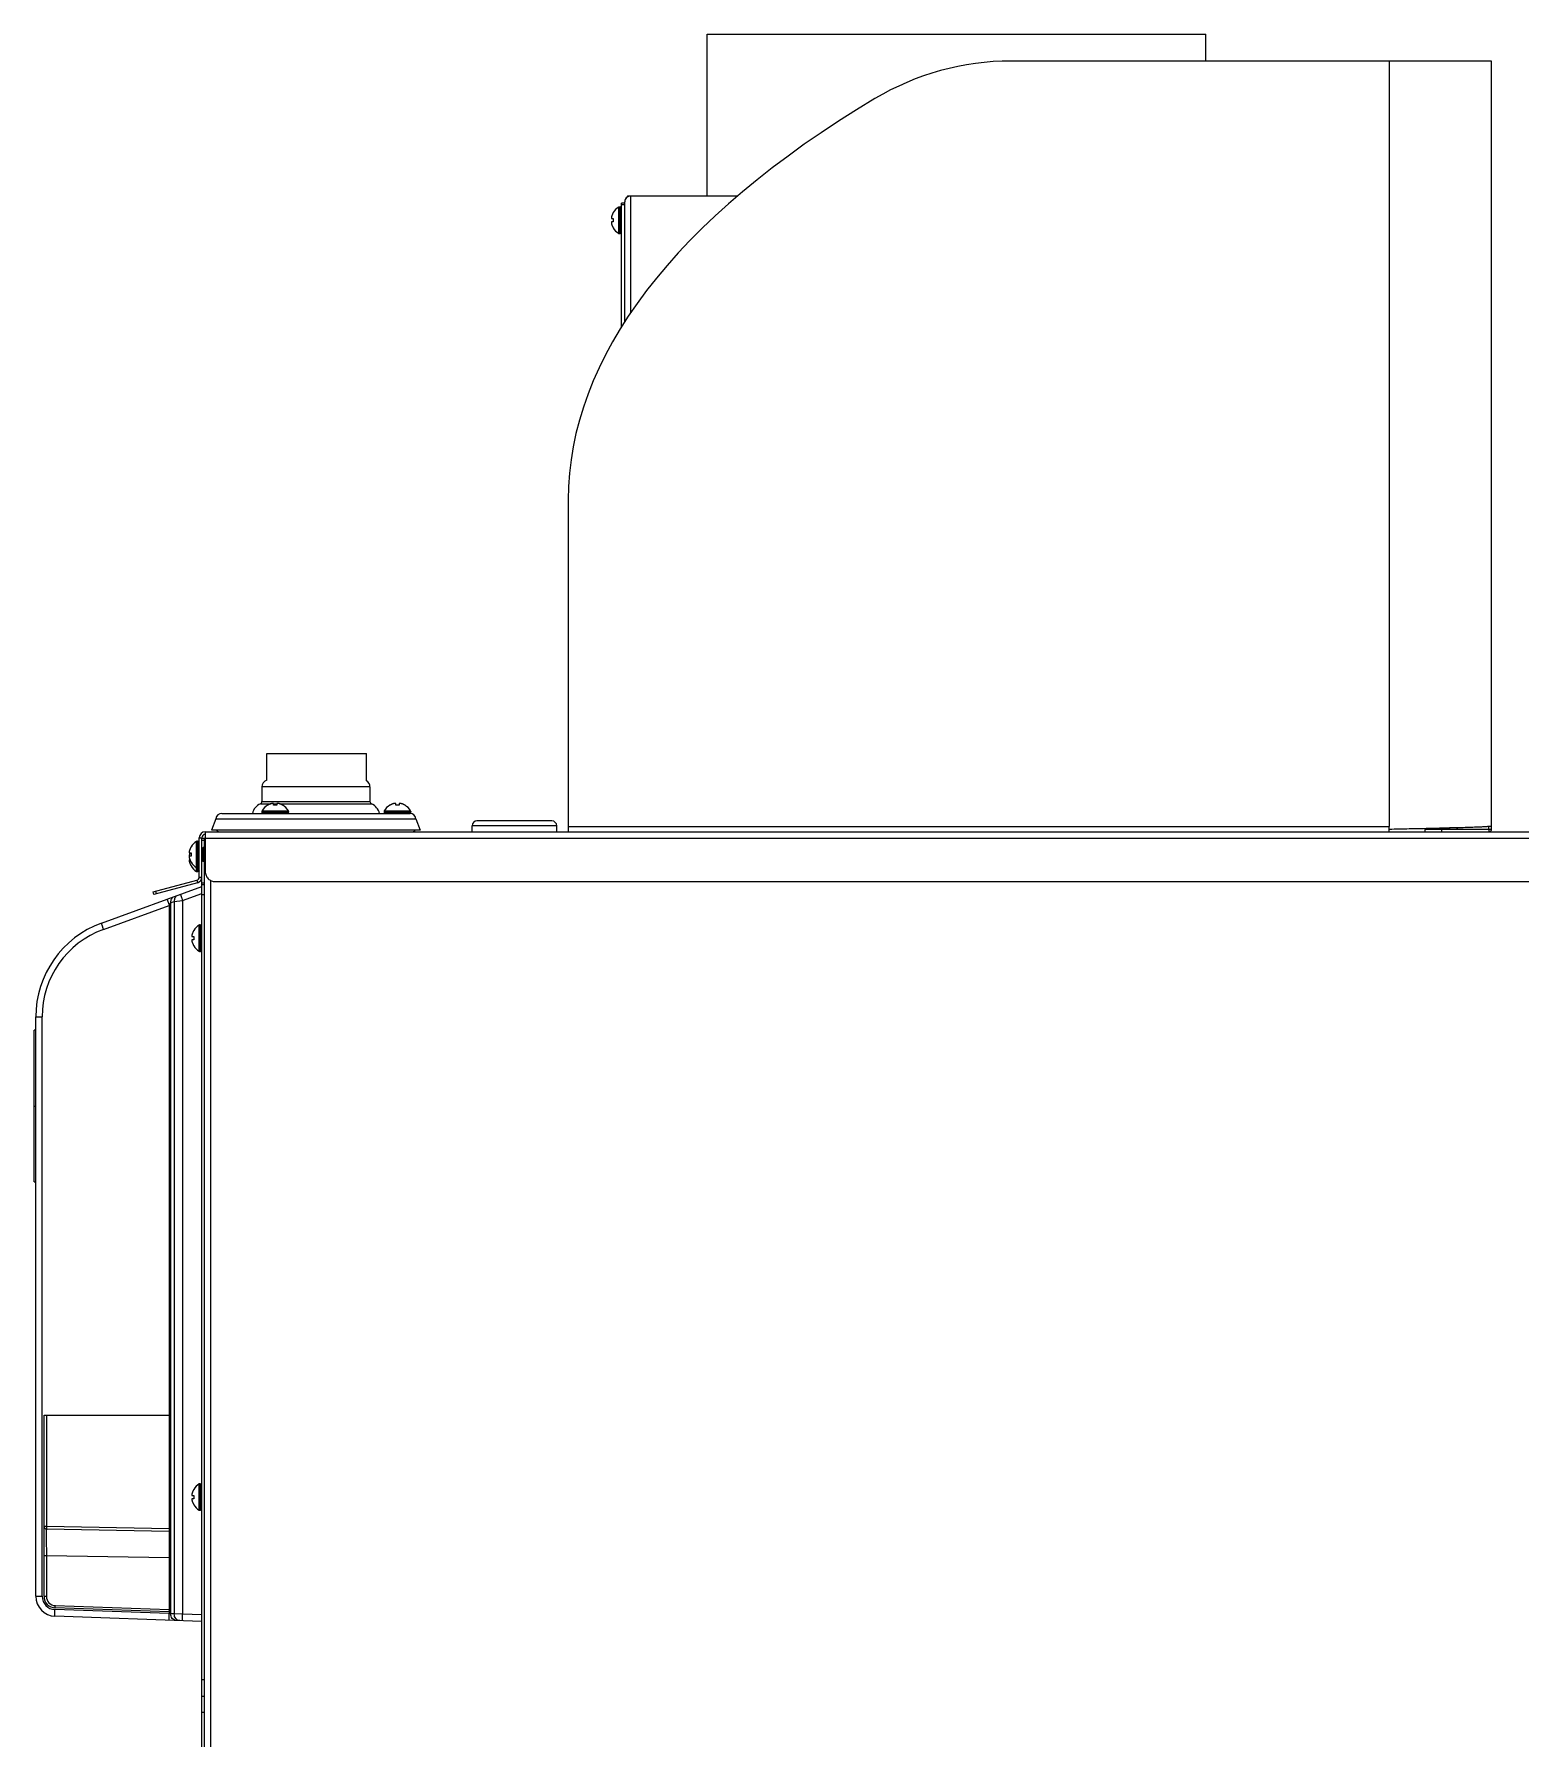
# Model space of a CAD drawing. Header units: millimetres. Extents: x -1686 to 4120, y -1850 to 2563.
# Drawn here: x 1597 to 2044, y 403 to 916 of the extents above; entities that cross this region are included whole.
import ezdxf

# ---------------------------------------------------------------- set-up
doc = ezdxf.new("R2010")
doc.units = ezdxf.units.MM
doc.header["$LTSCALE"] = 65.395
doc.layers.get('0').update_dxf_attribs({"linetype": 'CONTINUOUS'})
doc.layers.add('ASSI', color=7, linetype='CONTINUOUS')
doc.layers.add('GEOM', color=7, linetype='CONTINUOUS')

msp = doc.modelspace()

# ---------------------------------------------------------------- linework, layer by layer
at = {"linetype": 'Continuous'}
for p, q in [((1770.9, 861.83), (1770.93, 861.83)), ((1770.38, 860.03), (1770.93, 860.03)), ((1770.93, 859.03), (1770.38, 859.03)), ((1770.93, 857.23), (1770.9, 857.23)), ((1666.68, 691.08), (1666.68, 699.13)), ((1666.68, 699.13), (1696.68, 699.13)), ((1696.68, 690.92), (1696.68, 699.13)), ((1666.93, 683.58), (1666.93, 683.61)), ((1668.73, 683.58), (1668.73, 684.13)), ((1669.73, 684.13), (1669.73, 683.58)), ((1671.53, 683.61), (1671.53, 683.58)), ((1703.68, 683.58), (1703.68, 683.61)), ((1705.48, 683.58), (1705.48, 684.13)), ((1706.48, 684.13), (1706.48, 683.58)), ((1708.28, 683.61), (1708.28, 683.58)), ((1643.38, 669.28), (1643.93, 669.28)), ((1643.93, 668.28), (1643.38, 668.28)), ((1643.6, 667.13), (1643.38, 667.13)), ((1643.9, 671.08), (1643.93, 671.08)), ((1643.93, 666.48), (1643.9, 666.48)), ((1643.93, 665.33), (1643.9, 665.33)), ((1644.18, 644.13), (1644.73, 644.13)), ((1644.73, 643.13), (1644.18, 643.13)), ((1644.7, 645.93), (1644.73, 645.93)), ((1644.73, 641.33), (1644.7, 641.33)), ((1644.7, 477.83), (1644.73, 477.83)), ((1644.18, 476.03), (1644.73, 476.03)), ((1644.73, 475.03), (1644.18, 475.03)), ((1644.73, 473.23), (1644.7, 473.23))]:
    msp.add_line(p, q, dxfattribs=at)
for centre, radius, start, end in [((1774.98, 859.35), 4.74, 153.3188, 154.4598), ((1774.98, 859.35), 4.75, 151.9926, 153.3187), ((1774.98, 859.35), 4.75, 151.0316, 151.9926), ((1774.99, 859.34), 4.75, 148.4659, 151.0313), ((1772.35, 860.28), 1.98, 174.8627, 175.7144), ((1772.34, 860.28), 1.97, 175.714, 176.9766), ((1772.33, 860.28), 1.96, 176.9771, 178.0037), ((1772.32, 860.28), 1.95, 178.0037, 179.0738), ((1772.32, 860.28), 1.95, 179.0741, 180.1995), ((1772.32, 860.28), 1.95, 180.1995, 181.1541), ((1772.32, 860.28), 1.95, 181.1545, 182.3767), ((1772.33, 860.28), 1.96, 182.3765, 183.2159), ((1772.34, 860.28), 1.97, 183.2167, 184.6016), ((1772.35, 860.28), 1.98, 184.6009, 185.2558), ((1772.35, 858.78), 1.98, 174.7442, 175.3991), ((1772.34, 858.78), 1.97, 175.3984, 176.7833), ((1772.33, 858.78), 1.96, 176.7841, 177.6235), ((1772.32, 858.78), 1.96, 177.6234, 178.8455), ((1772.32, 858.78), 1.95, 178.8459, 180.9258), ((1772.32, 858.78), 1.95, 180.9261, 181.9964), ((1772.33, 858.78), 1.96, 181.9964, 183.0228), ((1772.34, 858.78), 1.97, 183.0233, 184.286), ((1772.35, 858.78), 1.98, 184.2856, 185.1372), ((1774.88, 859.38), 4.64, 163.6036, 165.6824), ((1772.37, 860.28), 2.01, 172.7256, 174.8598), ((1772.37, 860.28), 2.01, 185.2585, 187.2741), ((1772.37, 858.78), 2.01, 172.7259, 174.7415), ((1772.37, 858.78), 2.01, 185.1401, 187.2744), ((1774.88, 859.68), 4.64, 194.3176, 196.3964), ((1774.91, 859.38), 4.67, 162.6228, 163.6051), ((1774.91, 859.69), 4.67, 196.3949, 197.3772), ((1774.92, 859.37), 4.68, 161.535, 162.6227), ((1774.92, 859.69), 4.68, 197.3773, 198.465), ((1774.94, 859.36), 4.7, 159.4813, 161.5344), ((1774.94, 859.7), 4.7, 198.4656, 200.5187), ((1774.95, 859.36), 4.72, 158.9977, 159.4819), ((1774.95, 859.7), 4.72, 200.5181, 201.0023), ((1774.96, 859.36), 4.72, 157.4524, 158.9975), ((1774.96, 859.7), 4.72, 201.0025, 202.5476), ((1774.97, 859.36), 4.73, 156.6826, 157.4526), ((1774.97, 859.71), 4.73, 202.5474, 203.3174), ((1774.97, 859.35), 4.73, 155.4278, 156.6825), ((1774.97, 859.71), 4.73, 203.3175, 204.5722), ((1774.97, 859.35), 4.74, 154.4598, 155.4278), ((1774.97, 859.71), 4.74, 204.5722, 205.5402), ((1774.98, 859.71), 4.74, 205.5402, 206.6812), ((1774.98, 859.71), 4.75, 206.6813, 208.0074), ((1774.98, 859.72), 4.75, 208.0074, 208.9684), ((1774.99, 859.72), 4.75, 208.9687, 211.5341), ((1774.69, 859.53), 3.79, 172.4013, 179.9911), ((1774.69, 859.53), 3.79, 180.0089, 187.5987), ((1669.42, 679.52), 4.75, 118.9687, 121.5341), ((1669.41, 679.53), 4.75, 118.0074, 118.9684), ((1669.41, 679.53), 4.75, 116.6813, 118.0074), ((1669.41, 679.53), 4.74, 115.5402, 116.6812), ((1669.41, 679.54), 4.74, 114.5722, 115.5402), ((1669.41, 679.54), 4.73, 113.3175, 114.5722), ((1669.41, 679.55), 4.73, 112.5474, 113.3174), ((1669.4, 679.55), 4.72, 111.0025, 112.5476), ((1669.4, 679.56), 4.72, 110.5181, 111.0023), ((1669.4, 679.57), 4.7, 108.4656, 110.5187), ((1669.39, 679.59), 4.68, 107.3773, 108.465), ((1669.39, 679.6), 4.67, 106.3949, 107.3772), ((1669.38, 679.63), 4.64, 104.3176, 106.3964), ((1668.48, 682.14), 2.01, 95.1401, 97.2744), ((1668.48, 682.16), 1.98, 94.2856, 95.1372), ((1668.48, 682.17), 1.97, 93.0233, 94.286), ((1668.48, 682.18), 1.96, 91.9964, 93.0228), ((1668.48, 682.19), 1.95, 90.9261, 91.9964), ((1668.48, 682.19), 1.95, 88.8459, 90.9258), ((1668.48, 682.19), 1.96, 87.6234, 88.8455), ((1668.48, 682.18), 1.96, 86.7841, 87.6235), ((1668.48, 682.17), 1.97, 85.3984, 86.7833), ((1668.48, 682.16), 1.98, 84.7442, 85.3991), ((1668.48, 682.14), 2.01, 82.7259, 84.7415), ((1669.23, 679.82), 3.79, 90.0089, 97.5987), ((1669.23, 679.82), 3.79, 82.4013, 89.9911), ((1669.98, 682.14), 2.01, 95.2585, 97.2741), ((1669.98, 682.16), 1.98, 94.6009, 95.2558), ((1669.98, 682.17), 1.97, 93.2167, 94.6016), ((1669.98, 682.18), 1.96, 92.3765, 93.2159), ((1669.98, 682.19), 1.95, 91.1545, 92.3767), ((1669.98, 682.19), 1.95, 90.1995, 91.1541), ((1669.98, 682.19), 1.95, 89.0741, 90.1995), ((1669.98, 682.19), 1.95, 88.0037, 89.0738), ((1669.98, 682.18), 1.96, 86.9771, 88.0037), ((1669.98, 682.17), 1.97, 85.714, 86.9766), ((1669.98, 682.16), 1.98, 84.8627, 85.7144), ((1669.98, 682.14), 2.01, 82.7256, 84.8598), ((1669.08, 679.63), 4.64, 73.6036, 75.6824), ((1669.07, 679.6), 4.67, 72.6228, 73.6051), ((1669.07, 679.59), 4.68, 71.535, 72.6227), ((1669.06, 679.57), 4.7, 69.4813, 71.5344), ((1669.06, 679.56), 4.72, 68.9977, 69.4819), ((1669.06, 679.55), 4.72, 67.4524, 68.9975), ((1669.05, 679.55), 4.73, 66.6826, 67.4526), ((1669.05, 679.54), 4.73, 65.4278, 66.6825), ((1669.05, 679.54), 4.74, 64.4598, 65.4278), ((1669.05, 679.53), 4.74, 63.3188, 64.4598), ((1669.05, 679.53), 4.75, 61.9926, 63.3187), ((1669.05, 679.53), 4.75, 61.0316, 61.9926), ((1669.04, 679.52), 4.75, 58.4659, 61.0313), ((1706.17, 679.52), 4.75, 118.9687, 121.5341), ((1706.16, 679.53), 4.75, 118.0074, 118.9684), ((1706.16, 679.53), 4.75, 116.6813, 118.0074), ((1706.16, 679.53), 4.74, 115.5402, 116.6812), ((1706.16, 679.54), 4.74, 114.5722, 115.5402), ((1706.16, 679.54), 4.73, 113.3175, 114.5722), ((1706.16, 679.55), 4.73, 112.5474, 113.3174), ((1706.15, 679.55), 4.72, 111.0025, 112.5476), ((1706.15, 679.56), 4.72, 110.5181, 111.0023), ((1706.15, 679.57), 4.7, 108.4656, 110.5187), ((1706.14, 679.59), 4.68, 107.3773, 108.465), ((1706.14, 679.6), 4.67, 106.3949, 107.3772), ((1706.13, 679.63), 4.64, 104.3176, 106.3964), ((1705.23, 682.14), 2.01, 95.1401, 97.2744), ((1705.23, 682.16), 1.98, 94.2856, 95.1372), ((1705.23, 682.17), 1.97, 93.0233, 94.286), ((1705.23, 682.18), 1.96, 91.9964, 93.0228), ((1705.23, 682.19), 1.95, 90.9261, 91.9964), ((1705.23, 682.19), 1.95, 88.8459, 90.9258), ((1705.23, 682.19), 1.96, 87.6234, 88.8455), ((1705.23, 682.18), 1.96, 86.7841, 87.6235), ((1705.23, 682.17), 1.97, 85.3984, 86.7833), ((1705.23, 682.16), 1.98, 84.7442, 85.3991), ((1705.23, 682.14), 2.01, 82.7259, 84.7415), ((1705.98, 679.82), 3.79, 90.0089, 97.5987), ((1705.98, 679.82), 3.79, 82.4013, 89.9911), ((1706.73, 682.14), 2.01, 95.2585, 97.2741), ((1706.73, 682.16), 1.98, 94.6009, 95.2558), ((1706.73, 682.17), 1.97, 93.2167, 94.6016), ((1706.73, 682.18), 1.96, 92.3765, 93.2159), ((1706.73, 682.19), 1.95, 91.1545, 92.3767), ((1706.73, 682.19), 1.95, 90.1995, 91.1541), ((1706.73, 682.19), 1.95, 89.0741, 90.1995), ((1706.73, 682.19), 1.95, 88.0037, 89.0738), ((1706.73, 682.18), 1.96, 86.9771, 88.0037), ((1706.73, 682.17), 1.97, 85.714, 86.9766), ((1706.73, 682.16), 1.98, 84.8627, 85.7144), ((1706.73, 682.14), 2.01, 82.7256, 84.8598), ((1705.83, 679.63), 4.64, 73.6036, 75.6824), ((1705.82, 679.6), 4.67, 72.6228, 73.6051), ((1705.82, 679.59), 4.68, 71.535, 72.6227), ((1705.81, 679.57), 4.7, 69.4813, 71.5344), ((1705.81, 679.56), 4.72, 68.9977, 69.4819), ((1705.81, 679.55), 4.72, 67.4524, 68.9975), ((1705.8, 679.55), 4.73, 66.6826, 67.4526), ((1705.8, 679.54), 4.73, 65.4278, 66.6825), ((1705.8, 679.54), 4.74, 64.4598, 65.4278), ((1705.8, 679.53), 4.74, 63.3188, 64.4598), ((1705.8, 679.53), 4.75, 61.9926, 63.3187), ((1705.8, 679.53), 4.75, 61.0316, 61.9926), ((1705.79, 679.52), 4.75, 58.4659, 61.0313), ((1645.35, 669.53), 1.98, 174.8627, 175.7144), ((1645.34, 669.53), 1.97, 175.714, 176.9766), ((1645.33, 669.53), 1.96, 176.9771, 178.0037), ((1645.32, 669.53), 1.95, 178.0037, 179.0738), ((1645.32, 669.53), 1.95, 179.0741, 180.1995), ((1645.32, 669.53), 1.95, 180.1995, 181.1541), ((1645.32, 669.53), 1.95, 181.1545, 182.3767), ((1645.33, 669.53), 1.96, 182.3765, 183.2159), ((1645.34, 669.53), 1.97, 183.2167, 184.6016), ((1645.35, 669.53), 1.98, 184.6009, 185.2558), ((1645.35, 668.38), 1.98, 174.8627, 175.7144), ((1645.34, 668.38), 1.97, 175.714, 176.9766), ((1645.33, 668.38), 1.96, 176.9771, 178.0037), ((1645.32, 668.38), 1.95, 178.0037, 179.0738), ((1645.32, 668.38), 1.95, 179.0741, 180.1995), ((1645.32, 668.38), 1.95, 180.1995, 181.1541), ((1645.32, 668.38), 1.95, 181.1545, 182.3767), ((1645.33, 668.38), 1.96, 182.3766, 183.2847), ((1645.34, 668.38), 1.97, 183.2853, 184.6015), ((1645.35, 668.38), 1.98, 184.6008, 185.1154), ((1645.35, 668.03), 1.98, 174.7442, 175.3991), ((1645.34, 668.03), 1.97, 175.3984, 176.7833), ((1645.33, 668.03), 1.96, 176.7841, 177.6235), ((1645.32, 668.03), 1.96, 177.6234, 178.8455), ((1645.32, 668.03), 1.95, 178.8459, 180.9258), ((1645.32, 668.03), 1.95, 180.9261, 181.9964), ((1645.33, 668.03), 1.96, 181.9964, 183.0228), ((1645.34, 668.03), 1.97, 183.0233, 184.286), ((1645.35, 668.03), 1.98, 184.2856, 185.1372), ((1645.35, 666.88), 1.98, 174.7442, 175.3991), ((1645.34, 666.88), 1.97, 175.3984, 176.7833), ((1645.33, 666.88), 1.96, 176.7841, 177.6235), ((1645.32, 666.88), 1.96, 177.6234, 178.8455), ((1645.32, 666.88), 1.95, 178.8459, 180.9258), ((1645.32, 666.88), 1.95, 180.9261, 181.9964), ((1645.33, 666.88), 1.96, 181.9964, 183.0228), ((1645.34, 666.88), 1.97, 183.0233, 184.286), ((1645.35, 666.88), 1.98, 184.2856, 185.1372), ((1647.88, 668.63), 4.64, 163.6036, 165.6824), ((1645.37, 669.53), 2.01, 172.7256, 174.8598), ((1645.37, 669.53), 2.01, 185.2585, 187.2741), ((1647.88, 667.48), 4.64, 163.6036, 165.6824), ((1645.37, 668.38), 2.01, 172.7256, 174.8598), ((1645.37, 668.03), 2.01, 172.7259, 174.7415), ((1645.37, 668.03), 2.01, 185.1401, 187.2744), ((1647.88, 668.93), 4.64, 194.3176, 196.3964), ((1645.37, 666.88), 2.01, 172.7259, 174.7415), ((1645.37, 666.88), 2.01, 185.1401, 187.2744), ((1647.88, 667.78), 4.64, 194.3176, 196.3964), ((1647.91, 668.63), 4.67, 162.6228, 163.6051), ((1647.91, 667.48), 4.67, 162.6228, 163.6051), ((1647.91, 668.94), 4.67, 196.3949, 197.3772), ((1647.92, 668.62), 4.68, 161.535, 162.6227), ((1647.92, 667.47), 4.68, 161.535, 162.6227), ((1647.92, 668.94), 4.68, 197.3773, 198.465), ((1647.94, 668.61), 4.7, 159.4813, 161.5344), ((1647.94, 667.46), 4.7, 159.4813, 161.5344), ((1647.94, 668.95), 4.7, 198.4656, 200.5187), ((1647.95, 668.61), 4.72, 158.9977, 159.4819), ((1647.95, 667.46), 4.72, 158.9977, 159.4819), ((1647.95, 668.95), 4.72, 200.5181, 201.0023), ((1647.96, 668.61), 4.72, 157.4524, 158.9975), ((1647.96, 667.46), 4.72, 157.4524, 158.9975), ((1647.96, 668.95), 4.72, 201.0025, 202.5476), ((1647.97, 668.61), 4.73, 156.6826, 157.4526), ((1647.96, 667.46), 4.73, 157.2918, 157.4527), ((1647.97, 668.96), 4.73, 202.5474, 203.3174), ((1647.97, 668.6), 4.73, 155.4278, 156.6825), ((1647.97, 668.96), 4.73, 203.3175, 204.5722), ((1647.97, 668.6), 4.74, 154.4598, 155.4278), ((1647.97, 668.96), 4.74, 204.5722, 205.5402), ((1647.98, 668.6), 4.74, 153.3188, 154.4598), ((1647.98, 668.96), 4.74, 205.5402, 206.6812), ((1647.98, 668.6), 4.75, 151.9926, 153.3187), ((1647.98, 668.96), 4.75, 206.6813, 208.0074), ((1647.98, 668.6), 4.75, 151.0316, 151.9926), ((1647.98, 668.97), 4.75, 208.0074, 208.9684), ((1647.99, 668.59), 4.75, 148.4659, 151.0313), ((1647.99, 668.97), 4.75, 208.9687, 211.5341), ((1647.69, 668.78), 3.79, 172.4013, 179.9911), ((1647.69, 668.78), 3.79, 180.0089, 187.5987), ((1647.91, 667.79), 4.67, 196.3949, 197.3772), ((1647.92, 667.79), 4.68, 197.3773, 198.465), ((1647.94, 667.8), 4.7, 198.4656, 200.5187), ((1647.95, 667.8), 4.72, 200.5181, 201.0023), ((1647.96, 667.8), 4.72, 201.0025, 202.5476), ((1647.97, 667.81), 4.73, 202.5474, 203.3174), ((1647.97, 667.81), 4.73, 203.3175, 204.5722), ((1647.97, 667.81), 4.74, 204.5722, 205.5402), ((1647.98, 667.81), 4.74, 205.5402, 206.6812), ((1647.98, 667.81), 4.75, 206.6813, 208.0074), ((1647.98, 667.82), 4.75, 208.0074, 208.9684), ((1647.99, 667.82), 4.75, 208.9687, 211.5341), ((1646.15, 644.38), 1.98, 174.8627, 175.7144), ((1646.14, 644.38), 1.97, 175.714, 176.9766), ((1646.13, 644.38), 1.96, 176.9771, 178.0037), ((1646.12, 644.38), 1.95, 178.0037, 179.0738), ((1646.12, 644.38), 1.95, 179.0741, 180.1995), ((1646.12, 644.38), 1.95, 180.1995, 181.1541), ((1646.12, 644.38), 1.95, 181.1545, 182.3767), ((1646.13, 644.38), 1.96, 182.3765, 183.2159), ((1646.14, 644.38), 1.97, 183.2167, 184.6016), ((1646.15, 644.38), 1.98, 184.6009, 185.2558), ((1646.15, 642.88), 1.98, 174.7442, 175.3991), ((1646.14, 642.88), 1.97, 175.3984, 176.7833), ((1646.13, 642.88), 1.96, 176.7841, 177.6235), ((1646.12, 642.88), 1.96, 177.6234, 178.8455), ((1646.12, 642.88), 1.95, 178.8459, 180.9258), ((1646.12, 642.88), 1.95, 180.9261, 181.9964), ((1646.13, 642.88), 1.96, 181.9964, 183.0228), ((1646.14, 642.88), 1.97, 183.0233, 184.286), ((1646.15, 642.88), 1.98, 184.2856, 185.1372), ((1648.68, 643.48), 4.64, 163.6036, 165.6824), ((1646.17, 644.38), 2.01, 172.7256, 174.8598), ((1646.17, 644.38), 2.01, 185.2585, 187.2741), ((1646.17, 642.88), 2.01, 172.7259, 174.7415), ((1646.17, 642.88), 2.01, 185.1401, 187.2744), ((1648.68, 643.78), 4.64, 194.3176, 196.3964), ((1648.71, 643.48), 4.67, 162.6228, 163.6051), ((1648.71, 643.79), 4.67, 196.3949, 197.3772), ((1648.72, 643.47), 4.68, 161.535, 162.6227), ((1648.72, 643.79), 4.68, 197.3773, 198.465), ((1648.74, 643.46), 4.7, 159.4813, 161.5344), ((1648.74, 643.8), 4.7, 198.4656, 200.5187), ((1648.75, 643.46), 4.72, 158.9977, 159.4819), ((1648.75, 643.8), 4.72, 200.5181, 201.0023), ((1648.76, 643.46), 4.72, 157.4524, 158.9975), ((1648.76, 643.8), 4.72, 201.0025, 202.5476), ((1648.77, 643.46), 4.73, 156.6826, 157.4526), ((1648.77, 643.81), 4.73, 202.5474, 203.3174), ((1648.77, 643.45), 4.73, 155.4278, 156.6825), ((1648.77, 643.81), 4.73, 203.3175, 204.5722), ((1648.77, 643.45), 4.74, 154.4598, 155.4278), ((1648.77, 643.81), 4.74, 204.5722, 205.5402), ((1648.78, 643.45), 4.74, 153.3188, 154.4598), ((1648.78, 643.81), 4.74, 205.5402, 206.6812), ((1648.78, 643.45), 4.75, 151.9926, 153.3187), ((1648.78, 643.81), 4.75, 206.6813, 208.0074), ((1648.78, 643.45), 4.75, 151.0316, 151.9926), ((1648.78, 643.82), 4.75, 208.0074, 208.9684), ((1648.79, 643.44), 4.75, 148.4659, 151.0313), ((1648.79, 643.82), 4.75, 208.9687, 211.5341), ((1648.49, 643.63), 3.79, 172.4013, 179.9911), ((1648.49, 643.63), 3.79, 180.0089, 187.5987), ((1648.74, 475.36), 4.7, 159.4813, 161.5344), ((1648.75, 475.36), 4.72, 158.9977, 159.4819), ((1648.76, 475.36), 4.72, 157.4524, 158.9975), ((1648.77, 475.36), 4.73, 156.6826, 157.4526), ((1648.77, 475.35), 4.73, 155.4278, 156.6825), ((1648.77, 475.35), 4.74, 154.4598, 155.4278), ((1648.78, 475.35), 4.74, 153.3188, 154.4598), ((1648.78, 475.35), 4.75, 151.9926, 153.3187), ((1648.78, 475.35), 4.75, 151.0316, 151.9926), ((1648.79, 475.34), 4.75, 148.4659, 151.0313), ((1646.15, 476.28), 1.98, 174.8627, 175.7144), ((1646.14, 476.28), 1.97, 175.714, 176.9766), ((1646.13, 476.28), 1.96, 176.9771, 178.0037), ((1646.12, 476.28), 1.95, 178.0037, 179.0738), ((1646.12, 476.28), 1.95, 179.0741, 180.1995), ((1646.12, 476.28), 1.95, 180.1995, 181.1541), ((1646.12, 476.28), 1.95, 181.1545, 182.3767), ((1646.13, 476.28), 1.96, 182.3765, 183.2159), ((1646.14, 476.28), 1.97, 183.2167, 184.6016), ((1646.15, 476.28), 1.98, 184.6009, 185.2558), ((1646.15, 474.78), 1.98, 174.7442, 175.3991), ((1646.14, 474.78), 1.97, 175.3984, 176.7833), ((1646.13, 474.78), 1.96, 176.7841, 177.6235), ((1646.12, 474.78), 1.96, 177.6234, 178.8455), ((1646.12, 474.78), 1.95, 178.8459, 180.9258), ((1646.12, 474.78), 1.95, 180.9261, 181.9964), ((1646.13, 474.78), 1.96, 181.9964, 183.0228), ((1646.14, 474.78), 1.97, 183.0233, 184.286), ((1646.15, 474.78), 1.98, 184.2856, 185.1372), ((1648.68, 475.38), 4.64, 163.6036, 165.6824), ((1646.17, 476.28), 2.01, 172.7256, 174.8598), ((1646.17, 476.28), 2.01, 185.2585, 187.2741), ((1646.17, 474.78), 2.01, 172.7259, 174.7415), ((1646.17, 474.78), 2.01, 185.1401, 187.2744), ((1648.68, 475.68), 4.64, 194.3176, 196.3964), ((1648.71, 475.38), 4.67, 162.6228, 163.6051), ((1648.71, 475.69), 4.67, 196.3949, 197.3772), ((1648.72, 475.37), 4.68, 161.535, 162.6227), ((1648.72, 475.69), 4.68, 197.3773, 198.465), ((1648.74, 475.7), 4.7, 198.4656, 200.5187), ((1648.75, 475.7), 4.72, 200.5181, 201.0023), ((1648.76, 475.7), 4.72, 201.0025, 202.5476), ((1648.77, 475.71), 4.73, 202.5474, 203.3174), ((1648.77, 475.71), 4.73, 203.3175, 204.5722), ((1648.77, 475.71), 4.74, 204.5722, 205.5402), ((1648.78, 475.71), 4.74, 205.5402, 206.6812), ((1648.78, 475.71), 4.75, 206.6813, 208.0074), ((1648.78, 475.72), 4.75, 208.0074, 208.9684), ((1648.79, 475.72), 4.75, 208.9687, 211.5341), ((1648.49, 475.53), 3.79, 172.4013, 179.9911), ((1648.49, 475.53), 3.79, 180.0089, 187.5987)]:
    msp.add_arc(centre, radius, start, end, dxfattribs=at)
at = {"layer": 'ASSI', "linetype": 'Continuous'}
for p, q in [((1799.18, 866.93), (1799.18, 915.53)), ((1799.18, 915.53), (1949.18, 915.53)), ((1949.18, 907.43), (1949.18, 915.53)), ((1772.58, 855.59), (1772.58, 863.48)), ((1772.78, 855.53), (1772.78, 863.53)), ((1772.78, 863.53), (1772.98, 863.53)), ((1772.98, 855.53), (1772.98, 863.53)), ((1772.78, 855.53), (1772.98, 855.53)), ((1697.73, 689.13), (1665.23, 689.13)), ((1651.39, 679.55), (1650.09, 676.13)), ((1651.39, 679.55), (1711.57, 679.55)), ((1653.18, 681.13), (1709.78, 681.13)), ((1665.23, 681.73), (1665.23, 681.53)), ((1665.23, 681.73), (1673.23, 681.73)), ((1665.23, 681.53), (1673.23, 681.53)), ((1665.28, 681.93), (1673.18, 681.93)), ((1673.23, 681.73), (1673.23, 681.53)), ((1701.98, 681.73), (1701.98, 681.53)), ((1701.98, 681.73), (1709.98, 681.73)), ((1701.98, 681.53), (1709.98, 681.53)), ((1702.03, 681.93), (1709.93, 681.93)), ((1709.98, 681.73), (1709.98, 681.53)), ((1711.57, 679.55), (1712.87, 676.13)), ((1728.43, 675.63), (1728.43, 677.38)), ((1753.93, 675.63), (1753.93, 677.38)), ((2024.98, 676.83), (2022.48, 676.83)), ((2024.98, 676.9), (2024.98, 676.83)), ((1645.58, 663.69), (1645.58, 672.73)), ((1645.78, 663.63), (1645.78, 672.78)), ((1645.78, 672.78), (1645.98, 672.78)), ((1645.98, 663.63), (1645.98, 672.78)), ((1647.18, 670.38), (1647.29, 670.38)), ((1647.18, 667.18), (1647.29, 667.18)), ((1647.97, 670.38), (1647.98, 670.38)), ((1647.97, 667.18), (1647.98, 667.18)), ((1645.78, 664.78), (1645.98, 664.78)), ((1645.78, 663.63), (1645.98, 663.63)), ((1646.38, 639.69), (1646.38, 647.58)), ((1646.58, 639.63), (1646.58, 647.63)), ((1646.58, 647.63), (1646.78, 647.63)), ((1646.78, 639.63), (1646.78, 647.63)), ((1646.58, 639.63), (1646.78, 639.63)), ((1646.38, 471.59), (1646.38, 479.48)), ((1646.58, 471.53), (1646.58, 479.53)), ((1646.58, 479.53), (1646.78, 479.53)), ((1646.78, 471.53), (1646.78, 479.53)), ((1646.58, 471.53), (1646.78, 471.53))]:
    msp.add_line(p, q, dxfattribs=at)
for centre, radius, start, end in [((1775, 859.33), 4.8, 120.3012, 148.5421), ((1772.78, 863.13), 0.4, 90, 120.3012), ((1772.98, 863.13), 0.4, 0, 90), ((1775, 859.73), 4.8, 211.4579, 239.6988), ((1772.78, 855.93), 0.4, 239.6988, 270), ((1772.98, 855.93), 0.4, 270, 360), ((1667.28, 689.13), 2.05, 107.1061, 180), ((1695.68, 689.13), 2.05, 0, 60.7585), ((1666.48, 680.13), 4.25, 113.9501, 166.3373), ((1669.43, 679.51), 4.8, 121.4579, 149.6988), ((1669.03, 679.51), 4.8, 30.3012, 58.5421), ((1696.48, 680.13), 4.25, 13.6627, 66.0499), ((1706.18, 679.51), 4.8, 121.4579, 149.6988), ((1705.78, 679.51), 4.8, 30.3012, 58.5421), ((1653.18, 679.33), 1.8, 90, 173.0057), ((1665.63, 681.73), 0.4, 149.6988, 180), ((1665.63, 681.53), 0.4, 180, 270), ((1672.83, 681.53), 0.4, 270, 360), ((1672.83, 681.73), 0.4, 0, 30.3012), ((1702.38, 681.73), 0.4, 149.6988, 180), ((1702.38, 681.53), 0.4, 180, 270), ((1709.58, 681.53), 0.4, 270, 360), ((1709.78, 679.33), 1.8, 6.9943, 90), ((1709.58, 681.73), 0.4, 0, 30.3012), ((2024.58, 676.83), 0.4, 270, 360), ((1648, 668.58), 4.8, 120.3012, 148.5421), ((1645.78, 672.38), 0.4, 90, 120.3012), ((1645.98, 672.38), 0.4, 0, 90), ((2017.38, 676.83), 0.4, 199.2697, 270), ((1648, 668.98), 4.8, 211.4579, 239.6988), ((1648, 667.83), 4.8, 211.4579, 239.6988), ((1645.78, 665.18), 0.4, 239.6988, 270), ((1645.78, 664.03), 0.4, 239.6988, 270), ((1645.98, 665.18), 0.4, 270, 360), ((1645.98, 664.03), 0.4, 270, 360), ((1649, 667.83), 4.8, 236.1466, 236.7752), ((1648.8, 643.43), 4.8, 120.3012, 148.5421), ((1646.58, 647.23), 0.4, 90, 120.3012), ((1646.78, 647.23), 0.4, 0, 90), ((1648.8, 643.83), 4.8, 211.4579, 239.6988), ((1646.58, 640.03), 0.4, 239.6988, 270), ((1646.78, 640.03), 0.4, 270, 360), ((1648.8, 475.33), 4.8, 120.3012, 148.5421), ((1646.58, 479.13), 0.4, 90, 120.3012), ((1646.78, 479.13), 0.4, 0, 90), ((1648.8, 475.73), 4.8, 211.4579, 239.6988), ((1646.78, 471.93), 0.4, 270, 360), ((1646.58, 471.93), 0.4, 239.6988, 270)]:
    msp.add_arc(centre, radius, start, end, dxfattribs=at)
at = {"layer": 'GEOM', "linetype": 'Continuous'}
for p, q in [((2035.18, 907.43), (1890.64, 907.43)), ((2004.38, 907.43), (2004.38, 677.23)), ((2035.18, 676.43), (2035.18, 907.43)), ((1775.18, 866.93), (1775.18, 866.88)), ((1775.18, 866.93), (1808.41, 866.93)), ((1775.18, 866.88), (1775.18, 866.59)), ((1775.18, 866.88), (1776.18, 866.88)), ((1776.18, 831.78), (1776.18, 866.88)), ((1776.18, 866.88), (1808.35, 866.88)), ((1773.38, 827.46), (1773.38, 864.73)), ((1774.38, 864.73), (1773.38, 864.73)), ((1774.38, 864.17), (1773.38, 864.17)), ((1774.38, 829.05), (1774.38, 865.13)), ((1774.91, 866.4), (1774.92, 866.39)), ((1757.38, 775.43), (1757.38, 675.63)), ((1665.23, 689.13), (1665.23, 684.75)), ((1697.73, 689.13), (1697.73, 684.75)), ((1664.75, 684.01), (1667.86, 684.01)), ((1665.23, 684.75), (1697.73, 684.75)), ((1668.73, 684.01), (1669.73, 684.01)), ((1670.6, 684.01), (1698.21, 684.01)), ((1753.93, 677.38), (1728.43, 677.38)), ((1752.43, 678.88), (1729.93, 678.88)), ((1757.38, 677.23), (2004.38, 677.23)), ((2004.38, 675.63), (2004.38, 677.23)), ((2034.38, 676.43), (2034.38, 677.29)), ((1646.38, 662.01), (1646.38, 673.83)), ((1646.38, 673.83), (1647.18, 673.83)), ((1647.18, 377.48), (1647.18, 673.83)), ((1647.98, 673.63), (1647.18, 673.63)), ((1647.98, 673), (1647.18, 673)), ((1647.98, -127.87), (1647.98, 673.63)), ((1647.98, 672.93), (1648.18, 672.93)), ((1648.18, 675.63), (1648.18, 663.63)), ((1648.18, 675.63), (2330.52, 675.63)), ((1648.18, 673.74), (2409.38, 673.74)), ((1712.87, 676.13), (1650.09, 676.13)), ((2015.18, 675.63), (2015.18, 676.43)), ((2015.18, 676.43), (2034.38, 676.43)), ((2020.18, 675.63), (2020.18, 676.43)), ((2034.38, 676.43), (2034.38, 675.63)), ((2034.38, 676.43), (2035.18, 676.43)), ((1647.18, 670.38), (1647.29, 670.38)), ((1647.18, 667.18), (1647.29, 667.18)), ((1647.58, 670.88), (1647.29, 670.38)), ((1647.29, 670.38), (1647.29, 667.18)), ((1647.58, 666.68), (1647.29, 667.18)), ((1647.58, 666.68), (1647.58, 670.88)), ((1647.68, 670.88), (1647.58, 670.88)), ((1647.68, 666.68), (1647.58, 666.68)), ((1647.68, 666.68), (1647.68, 670.88)), ((1647.97, 670.38), (1647.68, 670.88)), ((1647.97, 667.18), (1647.68, 666.68)), ((1647.97, 670.38), (1647.97, 667.18)), ((1647.97, 670.38), (1647.98, 670.38)), ((1647.97, 667.18), (1647.98, 667.18)), ((1646.38, 662.01), (1647.18, 662.01)), ((1616.92, 648.12), (1647.18, 659.13)), ((1632.48, 657.52), (1645.64, 661.05)), ((1632.69, 656.75), (1632.48, 657.52)), ((1645.85, 660.27), (1632.69, 656.75)), ((1633.54, 656.98), (1633.33, 657.75)), ((1641.35, 654.9), (1647.18, 657.03)), ((1645.64, 661.05), (1645.85, 660.27)), ((1647.18, 660.26), (1647.98, 660.26)), ((1647.98, 659.63), (1647.18, 659.63)), ((1647.98, 656.63), (1647.18, 656.63)), ((1649.78, 660.98), (1649.78, -126.57)), ((1651.18, 660.63), (2406.38, 660.63)), ((1617.53, 646.24), (1637.35, 653.45)), ((1637.35, 653.45), (1637.35, 500.2)), ((1637.76, 654.2), (1638.85, 654.6)), ((1637.76, 654.2), (1637.76, 440.4)), ((1638.85, 654.6), (1641.35, 654.9)), ((1638.85, 654.6), (1638.85, 440.36)), ((1641.35, 654.9), (1641.35, 440.33)), ((1596.68, 570.35), (1596.68, 615.91)), ((1597.18, 615.91), (1596.68, 615.91)), ((1597.18, 445.67), (1597.18, 619.93)), ((1597.18, 619.93), (1599.11, 619.93)), ((1599.11, 445.67), (1599.11, 619.93)), ((1596.68, 593.13), (1597.18, 593.13)), ((1596.68, 570.35), (1597.18, 570.35)), ((1599.68, 445.67), (1599.68, 500.2)), ((1599.68, 500.2), (1637.35, 500.2)), ((1600.42, 500.2), (1600.42, 466.65)), ((1637.35, 500.2), (1637.35, 440.98)), ((1600.42, 466.65), (1599.68, 466.65)), ((1637.33, 466), (1600.42, 466.65)), ((1600.37, 465.95), (1637.32, 465.3)), ((1599.68, 457.95), (1600.37, 457.95)), ((1600.37, 457.95), (1600.37, 445.67)), ((1600.37, 457.95), (1637.32, 457.3)), ((1597.18, 445.67), (1599.11, 445.67)), ((1599.68, 445.67), (1600.37, 445.67)), ((1637.35, 440.47), (1602.97, 441.67)), ((1637.35, 440.98), (1603.06, 442.17)), ((1603.07, 442.87), (1637.32, 441.68)), ((1637.35, 440.98), (1637.35, 440.47)), ((1647.18, 438.13), (1602.97, 439.67)), ((1638.85, 440.36), (1637.76, 440.4)), ((1641.35, 440.33), (1638.85, 440.36)), ((1647.18, 440.13), (1641.35, 440.33)), ((1647.18, 420.68), (1647.98, 420.68)), ((1647.18, 415.68), (1647.98, 415.68)), ((1647.98, 410.68), (1647.18, 410.68))]:
    msp.add_line(p, q, dxfattribs=at)
for centre, radius, start, end in [((1890.64, 827.43), 80, 90, 120.8262), ((1776.18, 865.13), 1.8, 123.7945, 180), ((1776.13, 865.08), 1.79, 122.2579, 133.2946), ((1666.48, 680.13), 4.25, 113.9501, 166.3509), ((1664.43, 684.75), 0.8, 293.9501, 360), ((1698.53, 684.75), 0.8, 180, 246.0499), ((1729.93, 677.38), 1.5, 90, 180), ((1752.43, 677.38), 1.5, 0, 90), ((1648.18, 673.83), 1.8, 90, 180), ((1648.18, 673.83), 1, 90, 180), ((1652.33, 676.43), 0.8, 202.3457, 270), ((1710.63, 676.43), 0.8, 270, 337.6543), ((2034.38, 676.43), 0.8, 270, 360), ((1645.38, 662.01), 1, 285, 360), ((1645.38, 662.01), 1.8, 285, 360), ((1627.18, 619.93), 30, 109.9988, 180.0011), ((1627.11, 619.93), 28, 110, 180), ((1600.38, 466.65), 0.7, 179.9928, 268.9999), ((1674.35, 465.35), 73.94, 178.9984, 179.2696), ((1603.18, 445.67), 6, 180, 268), ((1603.11, 445.67), 4, 180.0005, 267.9995), ((1603.18, 445.67), 3.5, 180, 268), ((1603.17, 445.67), 2.8, 180, 268), ((1671.89, 440.46), 34.59, 177.9786, 178.558)]:
    msp.add_arc(centre, radius, start, end, dxfattribs=at)
msp.add_ellipse((2329.88, 775.43), major_axis=(572.5, 0), ratio=0.387273, start_param=2.565934, end_param=3.141593, dxfattribs=at)
for points, knots in [([(1775.18, 866.59), (1775.33, 866.69), (1775.65, 866.83), (1776, 866.88), (1776.18, 866.88)], [0, 0, 0, 0, 0.497759, 1, 1, 1, 1]), ([(1774.91, 866.38), (1774.74, 866.21), (1774.47, 865.79), (1774.38, 865.3), (1774.38, 865.06)], [0, 0, 0, 0, 0.500645, 1, 1, 1, 1]), ([(2004.38, 676.43), (2006.38, 676.47), (2010.31, 676.55), (2015.15, 676.66), (2018.85, 676.74), (2021.44, 676.8), (2023.86, 676.87), (2026.09, 676.93), (2028.11, 676.99), (2029.91, 677.05), (2031.25, 677.1), (2032.2, 677.15), (2032.81, 677.18), (2033.36, 677.21), (2033.83, 677.24), (2034.23, 677.27), (2034.56, 677.3), (2034.82, 677.33), (2035.01, 677.36), (2035.12, 677.39), (2035.17, 677.41), (2035.18, 677.42), (2035.18, 677.43)], [0, 0, 0, 0, 0.194876, 0.382287, 0.470915, 0.555044, 0.633818, 0.706472, 0.772318, 0.830735, 0.881162, 0.903217, 0.923102, 0.940772, 0.956185, 0.969302, 0.98009, 0.988536, 0.994627, 0.998376, 0.999411, 1, 1, 1, 1]), ([(1648.18, 663.63), (1648.18, 663.24), (1648.34, 662.45), (1649, 661.45), (1650, 660.79), (1650.79, 660.63), (1651.18, 660.63)], [0, 0, 0, 0, 0.249842, 0.499776, 0.749842, 1, 1, 1, 1]), ([(1639.9, 656.48), (1639.73, 656.42), (1639.41, 656.23), (1638.93, 655.62), (1638.82, 655), (1638.85, 654.6)], [0, 0, 0, 0, 0.236282, 0.480608, 1, 1, 1, 1]), ([(1640.73, 656.78), (1640.73, 656.78), (1640.73, 656.76), (1640.73, 656.74), (1640.74, 656.69), (1640.77, 656.6), (1640.82, 656.44), (1640.89, 656.21), (1640.99, 655.93), (1641.14, 655.49), (1641.26, 655.14), (1641.35, 654.9)], [0, 0, 0, 0, 0.005793, 0.020492, 0.044395, 0.077403, 0.16964, 0.293523, 0.444566, 0.617192, 1, 1, 1, 1]), ([(1636.73, 655.33), (1636.73, 655.33), (1636.73, 655.31), (1636.73, 655.28), (1636.74, 655.23), (1636.77, 655.14), (1636.82, 654.98), (1636.89, 654.75), (1636.98, 654.47), (1637.14, 654.03), (1637.26, 653.69), (1637.35, 653.45)], [0, 0, 0, 0, 0.005793, 0.020492, 0.044395, 0.077403, 0.16964, 0.293523, 0.444566, 0.617192, 1, 1, 1, 1]), ([(1637.35, 653.45), (1637.38, 653.51), (1637.52, 653.77), (1637.66, 654.02), (1637.76, 654.2)], [0, 0, 0, 0, 0.263738, 1, 1, 1, 1]), ([(1638.81, 656.08), (1638.64, 656.02), (1638.32, 655.83), (1637.83, 655.22), (1637.72, 654.6), (1637.76, 654.2)], [0, 0, 0, 0, 0.236281, 0.480607, 1, 1, 1, 1]), ([(1616.92, 648.12), (1616.92, 648.12), (1616.92, 648.1), (1616.92, 648.07), (1616.93, 648.02), (1616.96, 647.93), (1617, 647.77), (1617.08, 647.54), (1617.17, 647.26), (1617.32, 646.82), (1617.45, 646.47), (1617.53, 646.24)], [0, 0, 0, 0, 0.005793, 0.020492, 0.044395, 0.077403, 0.16964, 0.293523, 0.444566, 0.617192, 1, 1, 1, 1]), ([(1600.37, 465.95), (1600.36, 465.95), (1600.37, 465.93), (1600.36, 465.91), (1600.37, 465.85), (1600.37, 465.79), (1600.37, 465.7), (1600.36, 465.55), (1600.36, 465.32), (1600.36, 464.98), (1600.36, 464.58), (1600.36, 464.11), (1600.36, 463.38), (1600.36, 462.34), (1600.36, 460.97), (1600.37, 459.49), (1600.37, 458.47), (1600.37, 457.95)], [0, 0, 0, 0, 0.001212, 0.004825, 0.010829, 0.019211, 0.02996, 0.043051, 0.076106, 0.118059, 0.16851, 0.226962, 0.292869, 0.444415, 0.617294, 0.804923, 1, 1, 1, 1]), ([(1600.42, 466.3), (1600.42, 466.25), (1600.42, 466.16), (1600.42, 466.06), (1600.42, 466), (1600.41, 465.97), (1600.42, 465.96), (1600.42, 465.95), (1600.42, 465.95)], [0, 0, 0, 0, 0.414297, 0.731885, 0.84723, 0.931176, 0.982489, 1, 1, 1, 1]), ([(1602.97, 439.67), (1602.97, 439.67), (1602.96, 439.69), (1602.96, 439.72), (1602.95, 439.77), (1602.95, 439.87), (1602.94, 440.03), (1602.94, 440.28), (1602.94, 440.58), (1602.95, 441.05), (1602.96, 441.42), (1602.97, 441.67)], [0, 0, 0, 0, 0.005911, 0.020689, 0.044676, 0.077779, 0.170232, 0.29432, 0.445489, 0.618082, 1, 1, 1, 1]), ([(1603.06, 442.17), (1603.05, 442.17), (1603.06, 442.2), (1603.05, 442.23), (1603.06, 442.3), (1603.06, 442.38), (1603.06, 442.49), (1603.06, 442.65), (1603.07, 442.78), (1603.07, 442.87)], [0, 0, 0, 0, 0.019704, 0.076633, 0.168822, 0.293087, 0.444538, 0.617954, 1, 1, 1, 1]), ([(1637.31, 440.98), (1637.31, 440.98), (1637.31, 440.99), (1637.3, 441), (1637.3, 441.03), (1637.3, 441.09), (1637.31, 441.19), (1637.31, 441.28), (1637.31, 441.33)], [0, 0, 0, 0, 0.017928, 0.069343, 0.153303, 0.268606, 0.585998, 1, 1, 1, 1]), ([(1637.35, 438.47), (1637.34, 438.47), (1637.34, 438.49), (1637.33, 438.52), (1637.33, 438.57), (1637.32, 438.67), (1637.32, 438.83), (1637.32, 439.08), (1637.32, 439.38), (1637.33, 439.85), (1637.34, 440.22), (1637.35, 440.47)], [0, 0, 0, 0, 0.005911, 0.020689, 0.044676, 0.077779, 0.170232, 0.29432, 0.445489, 0.618082, 1, 1, 1, 1]), ([(1637.76, 440.4), (1637.74, 440.4), (1637.6, 440.43), (1637.46, 440.45), (1637.35, 440.47)], [0, 0, 0, 0, 0.184906, 1, 1, 1, 1]), ([(1639.42, 438.4), (1639.2, 438.41), (1638.75, 438.53), (1638, 439.15), (1637.76, 439.91), (1637.76, 440.4)], [0, 0, 0, 0, 0.23534, 0.480619, 1, 1, 1, 1]), ([(1640.52, 438.36), (1640.29, 438.37), (1639.84, 438.49), (1639.09, 439.11), (1638.85, 439.87), (1638.85, 440.36)], [0, 0, 0, 0, 0.23534, 0.480619, 1, 1, 1, 1]), ([(1641.35, 438.33), (1641.34, 438.33), (1641.34, 438.35), (1641.33, 438.38), (1641.33, 438.43), (1641.32, 438.53), (1641.32, 438.69), (1641.32, 438.94), (1641.32, 439.24), (1641.33, 439.71), (1641.34, 440.08), (1641.35, 440.33)], [0, 0, 0, 0, 0.005911, 0.020689, 0.044676, 0.077779, 0.170232, 0.29432, 0.445489, 0.618082, 1, 1, 1, 1])]:
    msp.add_open_spline(points, degree=3, knots=knots, dxfattribs=at)

doc.saveas('drawing.dxf')
